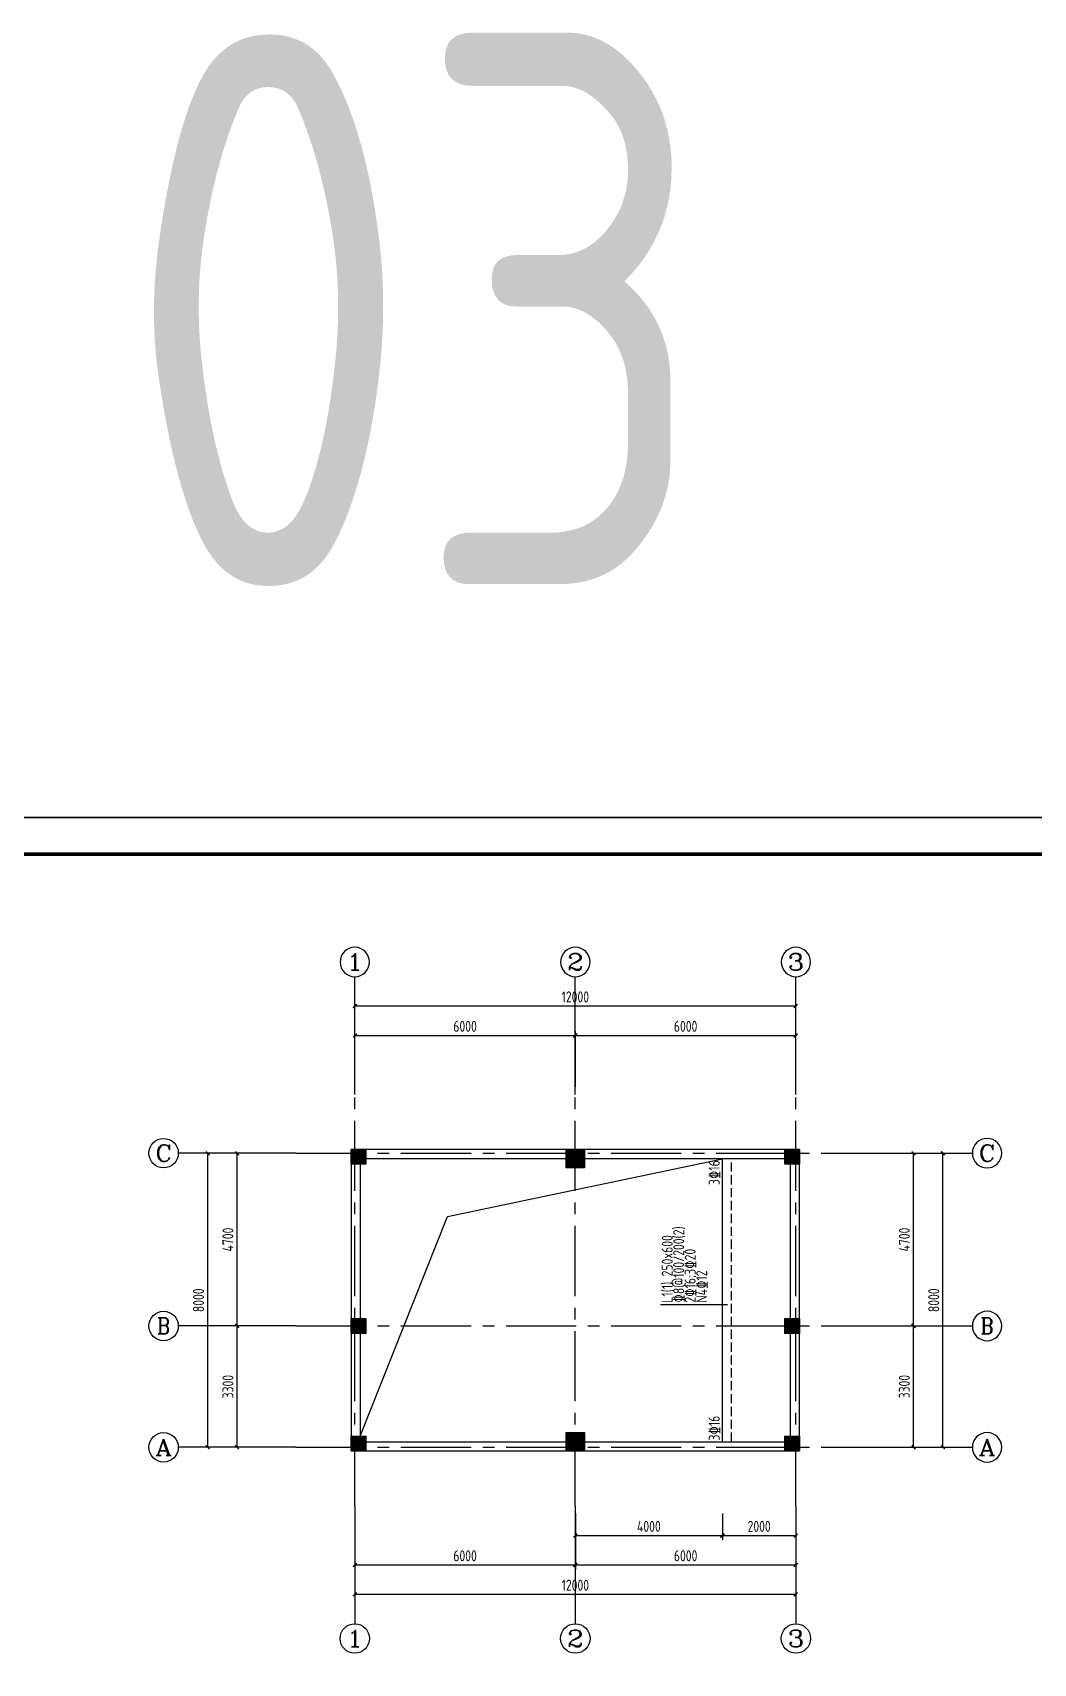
# Model space of a CAD drawing. Header units: millimetres. Extents: x 893615 to 896608, y 39650 to 40458.
# Drawn here: x 896025.1 to 896297.3, y 40014.1 to 40457.6 of the extents above; entities that cross this region are included whole.
import ezdxf
from ezdxf.enums import TextEntityAlignment as Align

# ---------------------------------------------------------------- set-up
doc = ezdxf.new("R2010")
doc.units = ezdxf.units.MM
doc.header["$LTSCALE"] = 1000
doc.header["$MEASUREMENT"] = 0
for name, pattern in [('3', [500, 300, -200]), ('CENTER2', [28.575, 19.05, -3.175, 3.175, -3.175]), ('DASH', [0.35, 0.25, -0.1])]:
    doc.linetypes.add(name, pattern=pattern)
for name, color, linetype in [('AXIS', 3, 'Continuous'), ('AXIS_TEXT', 7, 'Continuous'), ('COLU', 2, 'Continuous'), ('COLU_HATCH', 251, 'Continuous'), ('DIM', 7, 'Continuous'), ('DOTE', 1, 'Continuous'), ('WALL', 9, 'Continuous'), ('梁', 4, 'Continuous'), ('梁虚线', 134, '3'), ('梁集中标注', 2, 'Continuous'), ('梁集中标注竖向', 2, 'Continuous')]:
    doc.layers.add(name, color=color, linetype=linetype)
doc.styles.add('_TCH_AXIS', font='COMPLEX', dxfattribs={"bigfont": 'GBCBIG'})
doc.styles.add('COMPLEX', font='COMPLEX')
doc.styles.add('GBHZ', font='gbenor.shx', dxfattribs={"width": 0.9, "bigfont": 'gbcbig.shx'})
doc.dimstyles.new('Y100', dxfattribs={"dimscale": 0, "dimtxt": 3, "dimasz": 0.01, "dimexe": 1.2, "dimexo": 2, "dimgap": 1, "dimtad": 1, "dimdec": 0, "dimlfac": 100, "dimzin": 0, "dimdsep": 46, "dimtxsty": 'GBHZ', "dimblk": 'DX', "dimcen": 0.09, "dimdle": 1, "dimclrd": 7, "dimclre": 7, "dimclrt": 7, "dimadec": 0, "dimazin": 0, "dimtfac": 1, "dimtdec": 0, "dimtix": 1, "dimtmove": 2, "dimatfit": 3, "dimldrblk": 'DX', "dimfxl": 0, "dimtolj": 1, "dimtzin": 0, "dimarcsym": 0})

# ---------------------------------------------------------------- blocks, each defined once
blk = doc.blocks.new('_AXISO')
blk.add_circle((0, 0), 0.5)
at = {"layer": 'AXIS_TEXT', "style": 'COMPLEX', "width": 1.041667}
blk.add_attdef('A', text='', height=0.56, dxfattribs=at).set_placement((-0.25, -0.28), (0.25, -0.28), align=Align.FIT)
blk = doc.blocks.new('DX')
at = {"color": 0, "linetype": 'ByBlock', "const_width": 40}
blk.add_lwpolyline([(-54, -51), (46, 49)], dxfattribs=at)
blk = doc.blocks.new('*D100')
at = {"layer": 'Defpoints', "color": 0, "transparency": 16777216}
for p in [(896112.72, 40056.87), (896172.72, 40056.87), (896172.72, 40040.87)]:
    blk.add_point(p, dxfattribs=at)
at = {"layer": 'dim', "color": 7, "lineweight": -2, "transparency": 16777216}
for p, q in [((896112.72, 40054.87), (896112.72, 40039.67)), ((896172.72, 40054.87), (896172.72, 40039.67)), ((896112.73, 40040.87), (896172.71, 40040.87))]:
    blk.add_line(p, q, dxfattribs=at)
at = {"layer": 'dim', "color": 7, "lineweight": -2, "transparency": 16777216, "xscale": 0.01, "yscale": 0.01, "zscale": 0.01, "rotation": 180}
blk.add_blockref('DX', (896112.72, 40040.87), dxfattribs=at)
at = {"layer": 'dim', "color": 7, "lineweight": -2, "transparency": 16777216, "xscale": 0.01, "yscale": 0.01, "zscale": 0.01}
blk.add_blockref('DX', (896172.72, 40040.87), dxfattribs=at)
at = {"layer": 'dim', "color": 7, "transparency": 16777216, "insert": (896142.72, 40043.37), "char_height": 3, "attachment_point": 5, "style": 'GBHZ'}
blk.add_mtext('\\A1;6000', dxfattribs=at)
blk = doc.blocks.new('*D101')
at = {"layer": 'Defpoints', "color": 0, "transparency": 16777216}
for p in [(896172.72, 40056.87), (896232.72, 40056.87), (896232.72, 40040.87)]:
    blk.add_point(p, dxfattribs=at)
at = {"layer": 'dim', "color": 7, "lineweight": -2, "transparency": 16777216}
for p, q in [((896172.72, 40054.87), (896172.72, 40039.67)), ((896232.72, 40054.87), (896232.72, 40039.67)), ((896172.73, 40040.87), (896232.71, 40040.87))]:
    blk.add_line(p, q, dxfattribs=at)
at = {"layer": 'dim', "color": 7, "lineweight": -2, "transparency": 16777216, "xscale": 0.01, "yscale": 0.01, "zscale": 0.01, "rotation": 180}
blk.add_blockref('DX', (896172.72, 40040.87), dxfattribs=at)
at = {"layer": 'dim', "color": 7, "lineweight": -2, "transparency": 16777216, "xscale": 0.01, "yscale": 0.01, "zscale": 0.01}
blk.add_blockref('DX', (896232.72, 40040.87), dxfattribs=at)
at = {"layer": 'dim', "color": 7, "transparency": 16777216, "insert": (896202.72, 40043.37), "char_height": 3, "attachment_point": 5, "style": 'GBHZ'}
blk.add_mtext('\\A1;6000', dxfattribs=at)
blk = doc.blocks.new('*D102')
at = {"layer": 'Defpoints', "color": 0, "transparency": 16777216}
for p in [(896112.72, 40056.87), (896232.72, 40056.87), (896112.72, 40032.87)]:
    blk.add_point(p, dxfattribs=at)
at = {"layer": 'dim', "color": 7, "lineweight": -2, "transparency": 16777216}
for p, q in [((896112.72, 40054.87), (896112.72, 40031.67)), ((896232.72, 40054.87), (896232.72, 40031.67)), ((896232.71, 40032.87), (896112.73, 40032.87))]:
    blk.add_line(p, q, dxfattribs=at)
at = {"layer": 'dim', "color": 7, "lineweight": -2, "transparency": 16777216, "xscale": 0.01, "yscale": 0.01, "zscale": 0.01, "rotation": 180}
blk.add_blockref('DX', (896112.72, 40032.87), dxfattribs=at)
at = {"layer": 'dim', "color": 7, "lineweight": -2, "transparency": 16777216, "xscale": 0.01, "yscale": 0.01, "zscale": 0.01}
blk.add_blockref('DX', (896232.72, 40032.87), dxfattribs=at)
at = {"layer": 'dim', "color": 7, "transparency": 16777216, "insert": (896172.72, 40035.37), "char_height": 3, "attachment_point": 5, "style": 'GBHZ'}
blk.add_mtext('\\A1;12000', dxfattribs=at)
blk = doc.blocks.new('*D103')
at = {"layer": 'Defpoints', "color": 0, "transparency": 16777216}
for p in [(896072.72, 40152.87), (896096.72, 40152.87), (896096.72, 40072.87)]:
    blk.add_point(p, dxfattribs=at)
at = {"layer": 'dim', "color": 7, "lineweight": -2, "transparency": 16777216}
for p, q in [((896094.72, 40152.87), (896071.52, 40152.87)), ((896072.72, 40072.88), (896072.72, 40152.86)), ((896094.72, 40072.87), (896071.52, 40072.87))]:
    blk.add_line(p, q, dxfattribs=at)
at = {"layer": 'dim', "color": 7, "lineweight": -2, "transparency": 16777216, "xscale": 0.01, "yscale": 0.01, "zscale": 0.01}
for p, rotation in [((896072.72, 40152.87), 90), ((896072.72, 40072.87), 270)]:
    blk.add_blockref('DX', p, dxfattribs=dict(at, rotation=rotation))
at = {"layer": 'dim', "color": 7, "transparency": 16777216, "insert": (896070.22, 40112.87), "char_height": 3, "attachment_point": 5, "rotation": 90, "style": 'GBHZ'}
blk.add_mtext('\\A1;8000', dxfattribs=at)
blk = doc.blocks.new('*D104')
at = {"layer": 'Defpoints', "color": 0, "transparency": 16777216}
for p in [(896172.72, 40184.87), (896112.72, 40168.87), (896172.72, 40168.87)]:
    blk.add_point(p, dxfattribs=at)
at = {"layer": 'dim', "color": 7, "lineweight": -2, "transparency": 16777216}
for p, q in [((896112.72, 40170.87), (896112.72, 40186.07)), ((896112.73, 40184.87), (896172.71, 40184.87)), ((896172.72, 40170.87), (896172.72, 40186.07))]:
    blk.add_line(p, q, dxfattribs=at)
at = {"layer": 'dim', "color": 7, "lineweight": -2, "transparency": 16777216, "xscale": 0.01, "yscale": 0.01, "zscale": 0.01, "rotation": 180}
blk.add_blockref('DX', (896112.72, 40184.87), dxfattribs=at)
at = {"layer": 'dim', "color": 7, "lineweight": -2, "transparency": 16777216, "xscale": 0.01, "yscale": 0.01, "zscale": 0.01}
blk.add_blockref('DX', (896172.72, 40184.87), dxfattribs=at)
at = {"layer": 'dim', "color": 7, "transparency": 16777216, "insert": (896142.72, 40187.37), "char_height": 3, "attachment_point": 5, "style": 'GBHZ'}
blk.add_mtext('\\A1;6000', dxfattribs=at)
blk = doc.blocks.new('*D105')
at = {"layer": 'Defpoints', "color": 0, "transparency": 16777216}
for p in [(896232.72, 40184.87), (896172.72, 40168.87), (896232.72, 40168.87)]:
    blk.add_point(p, dxfattribs=at)
at = {"layer": 'dim', "color": 7, "lineweight": -2, "transparency": 16777216}
for p, q in [((896172.72, 40170.87), (896172.72, 40186.07)), ((896172.73, 40184.87), (896232.71, 40184.87)), ((896232.72, 40170.87), (896232.72, 40186.07))]:
    blk.add_line(p, q, dxfattribs=at)
at = {"layer": 'dim', "color": 7, "lineweight": -2, "transparency": 16777216, "xscale": 0.01, "yscale": 0.01, "zscale": 0.01, "rotation": 180}
blk.add_blockref('DX', (896172.72, 40184.87), dxfattribs=at)
at = {"layer": 'dim', "color": 7, "lineweight": -2, "transparency": 16777216, "xscale": 0.01, "yscale": 0.01, "zscale": 0.01}
blk.add_blockref('DX', (896232.72, 40184.87), dxfattribs=at)
at = {"layer": 'dim', "color": 7, "transparency": 16777216, "insert": (896202.72, 40187.37), "char_height": 3, "attachment_point": 5, "style": 'GBHZ'}
blk.add_mtext('\\A1;6000', dxfattribs=at)
blk = doc.blocks.new('*D106')
at = {"layer": 'Defpoints', "color": 0, "transparency": 16777216}
for p in [(896112.72, 40192.87), (896112.72, 40168.87), (896232.72, 40168.87)]:
    blk.add_point(p, dxfattribs=at)
at = {"layer": 'dim', "color": 7, "lineweight": -2, "transparency": 16777216}
for p, q in [((896112.72, 40170.87), (896112.72, 40194.07)), ((896232.71, 40192.87), (896112.73, 40192.87)), ((896232.72, 40170.87), (896232.72, 40194.07))]:
    blk.add_line(p, q, dxfattribs=at)
at = {"layer": 'dim', "color": 7, "lineweight": -2, "transparency": 16777216, "xscale": 0.01, "yscale": 0.01, "zscale": 0.01, "rotation": 180}
blk.add_blockref('DX', (896112.72, 40192.87), dxfattribs=at)
at = {"layer": 'dim', "color": 7, "lineweight": -2, "transparency": 16777216, "xscale": 0.01, "yscale": 0.01, "zscale": 0.01}
blk.add_blockref('DX', (896232.72, 40192.87), dxfattribs=at)
at = {"layer": 'dim', "color": 7, "transparency": 16777216, "insert": (896172.72, 40195.37), "char_height": 3, "attachment_point": 5, "style": 'GBHZ'}
blk.add_mtext('\\A1;12000', dxfattribs=at)
blk = doc.blocks.new('*D107')
at = {"layer": 'Defpoints', "color": 0, "transparency": 16777216}
for p in [(896080.72, 40105.87), (896096.72, 40105.87), (896096.72, 40072.87)]:
    blk.add_point(p, dxfattribs=at)
at = {"layer": 'dim', "color": 7, "lineweight": -2, "transparency": 16777216}
for p, q in [((896094.72, 40105.87), (896079.52, 40105.87)), ((896080.72, 40072.88), (896080.72, 40105.86)), ((896094.72, 40072.87), (896079.52, 40072.87))]:
    blk.add_line(p, q, dxfattribs=at)
at = {"layer": 'dim', "color": 7, "lineweight": -2, "transparency": 16777216, "xscale": 0.01, "yscale": 0.01, "zscale": 0.01}
for p, rotation in [((896080.72, 40105.87), 90), ((896080.72, 40072.87), 270)]:
    blk.add_blockref('DX', p, dxfattribs=dict(at, rotation=rotation))
at = {"layer": 'dim', "color": 7, "transparency": 16777216, "insert": (896078.22, 40089.37), "char_height": 3, "attachment_point": 5, "rotation": 90, "style": 'GBHZ'}
blk.add_mtext('\\A1;3300', dxfattribs=at)
blk = doc.blocks.new('*D108')
at = {"layer": 'Defpoints', "color": 0, "transparency": 16777216}
for p in [(896080.72, 40152.87), (896096.72, 40152.87), (896096.72, 40105.87)]:
    blk.add_point(p, dxfattribs=at)
at = {"layer": 'dim', "color": 7, "lineweight": -2, "transparency": 16777216}
for p, q in [((896094.72, 40152.87), (896079.52, 40152.87)), ((896080.72, 40105.88), (896080.72, 40152.86)), ((896094.72, 40105.87), (896079.52, 40105.87))]:
    blk.add_line(p, q, dxfattribs=at)
at = {"layer": 'dim', "color": 7, "lineweight": -2, "transparency": 16777216, "xscale": 0.01, "yscale": 0.01, "zscale": 0.01}
for p, rotation in [((896080.72, 40152.87), 90), ((896080.72, 40105.87), 270)]:
    blk.add_blockref('DX', p, dxfattribs=dict(at, rotation=rotation))
at = {"layer": 'dim', "color": 7, "transparency": 16777216, "insert": (896078.22, 40129.37), "char_height": 3, "attachment_point": 5, "rotation": 90, "style": 'GBHZ'}
blk.add_mtext('\\A1;4700', dxfattribs=at)
blk = doc.blocks.new('*D109')
at = {"layer": 'Defpoints', "color": 0, "transparency": 16777216}
for p in [(896248.72, 40152.87), (896272.72, 40152.87), (896248.72, 40072.87)]:
    blk.add_point(p, dxfattribs=at)
at = {"layer": 'dim', "color": 7, "lineweight": -2, "transparency": 16777216}
for p, q in [((896250.72, 40152.87), (896273.92, 40152.87)), ((896272.72, 40072.88), (896272.72, 40152.86)), ((896250.72, 40072.87), (896273.92, 40072.87))]:
    blk.add_line(p, q, dxfattribs=at)
at = {"layer": 'dim', "color": 7, "lineweight": -2, "transparency": 16777216, "xscale": 0.01, "yscale": 0.01, "zscale": 0.01}
for p, rotation in [((896272.72, 40152.87), 90), ((896272.72, 40072.87), 270)]:
    blk.add_blockref('DX', p, dxfattribs=dict(at, rotation=rotation))
at = {"layer": 'dim', "color": 7, "transparency": 16777216, "insert": (896270.22, 40112.87), "char_height": 3, "attachment_point": 5, "rotation": 90, "style": 'GBHZ'}
blk.add_mtext('\\A1;8000', dxfattribs=at)
blk = doc.blocks.new('*D110')
at = {"layer": 'Defpoints', "color": 0, "transparency": 16777216}
for p in [(896248.72, 40105.87), (896264.72, 40105.87), (896248.72, 40072.87)]:
    blk.add_point(p, dxfattribs=at)
at = {"layer": 'dim', "color": 7, "lineweight": -2, "transparency": 16777216}
for p, q in [((896250.72, 40105.87), (896265.92, 40105.87)), ((896264.72, 40072.88), (896264.72, 40105.86)), ((896250.72, 40072.87), (896265.92, 40072.87))]:
    blk.add_line(p, q, dxfattribs=at)
at = {"layer": 'dim', "color": 7, "lineweight": -2, "transparency": 16777216, "xscale": 0.01, "yscale": 0.01, "zscale": 0.01}
for p, rotation in [((896264.72, 40105.87), 90), ((896264.72, 40072.87), 270)]:
    blk.add_blockref('DX', p, dxfattribs=dict(at, rotation=rotation))
at = {"layer": 'dim', "color": 7, "transparency": 16777216, "insert": (896262.22, 40089.37), "char_height": 3, "attachment_point": 5, "rotation": 90, "style": 'GBHZ'}
blk.add_mtext('\\A1;3300', dxfattribs=at)
blk = doc.blocks.new('*D111')
at = {"layer": 'Defpoints', "color": 0, "transparency": 16777216}
for p in [(896248.72, 40152.87), (896264.72, 40152.87), (896248.72, 40105.87)]:
    blk.add_point(p, dxfattribs=at)
at = {"layer": 'dim', "color": 7, "lineweight": -2, "transparency": 16777216}
for p, q in [((896250.72, 40152.87), (896265.92, 40152.87)), ((896264.72, 40105.88), (896264.72, 40152.86)), ((896250.72, 40105.87), (896265.92, 40105.87))]:
    blk.add_line(p, q, dxfattribs=at)
at = {"layer": 'dim', "color": 7, "lineweight": -2, "transparency": 16777216, "xscale": 0.01, "yscale": 0.01, "zscale": 0.01}
for p, rotation in [((896264.72, 40152.87), 90), ((896264.72, 40105.87), 270)]:
    blk.add_blockref('DX', p, dxfattribs=dict(at, rotation=rotation))
at = {"layer": 'dim', "color": 7, "transparency": 16777216, "insert": (896262.22, 40129.37), "char_height": 3, "attachment_point": 5, "rotation": 90, "style": 'GBHZ'}
blk.add_mtext('\\A1;4700', dxfattribs=at)
blk = doc.blocks.new('*D112')
at = {"layer": 'Defpoints', "color": 0, "transparency": 16777216}
for p in [(896172.72, 40056.87), (896212.72, 40056.87), (896212.72, 40048.87)]:
    blk.add_point(p, dxfattribs=at)
at = {"layer": 'dim', "color": 7, "lineweight": -2, "transparency": 16777216}
for p, q in [((896172.72, 40054.87), (896172.72, 40047.67)), ((896212.72, 40054.87), (896212.72, 40047.67)), ((896172.73, 40048.87), (896212.71, 40048.87))]:
    blk.add_line(p, q, dxfattribs=at)
at = {"layer": 'dim', "color": 7, "lineweight": -2, "transparency": 16777216, "xscale": 0.01, "yscale": 0.01, "zscale": 0.01, "rotation": 180}
blk.add_blockref('DX', (896172.72, 40048.87), dxfattribs=at)
at = {"layer": 'dim', "color": 7, "lineweight": -2, "transparency": 16777216, "xscale": 0.01, "yscale": 0.01, "zscale": 0.01}
blk.add_blockref('DX', (896212.72, 40048.87), dxfattribs=at)
at = {"layer": 'dim', "color": 7, "transparency": 16777216, "insert": (896192.72, 40051.37), "char_height": 3, "attachment_point": 5, "style": 'GBHZ'}
blk.add_mtext('\\A1;4000', dxfattribs=at)
blk = doc.blocks.new('*D113')
at = {"layer": 'Defpoints', "color": 0, "transparency": 16777216}
for p in [(896212.72, 40056.87), (896232.72, 40056.87), (896232.72, 40048.87)]:
    blk.add_point(p, dxfattribs=at)
at = {"layer": 'dim', "color": 7, "lineweight": -2, "transparency": 16777216}
for p, q in [((896212.72, 40054.87), (896212.72, 40047.67)), ((896232.72, 40054.87), (896232.72, 40047.67)), ((896212.73, 40048.87), (896232.71, 40048.87))]:
    blk.add_line(p, q, dxfattribs=at)
at = {"layer": 'dim', "color": 7, "lineweight": -2, "transparency": 16777216, "xscale": 0.01, "yscale": 0.01, "zscale": 0.01, "rotation": 180}
blk.add_blockref('DX', (896212.72, 40048.87), dxfattribs=at)
at = {"layer": 'dim', "color": 7, "lineweight": -2, "transparency": 16777216, "xscale": 0.01, "yscale": 0.01, "zscale": 0.01}
blk.add_blockref('DX', (896232.72, 40048.87), dxfattribs=at)
at = {"layer": 'dim', "color": 7, "transparency": 16777216, "insert": (896222.72, 40051.37), "char_height": 3, "attachment_point": 5, "style": 'GBHZ'}
blk.add_mtext('\\A1;2000', dxfattribs=at)

msp = doc.modelspace()

# ---------------------------------------------------------------- hatches: boundary and pattern name
at = {"layer": 'COLU_HATCH'}
h = msp.add_hatch(color=256, dxfattribs=at)
h.dxf.hatch_style = 1
h.paths.add_polyline_path([(896111.717, 40153.868), (896115.717, 40153.868), (896115.717, 40149.868), (896111.717, 40149.868)])
h = msp.add_hatch(color=256, dxfattribs=at)
h.dxf.hatch_style = 1
h.paths.add_polyline_path([(896170.217, 40153.868), (896175.217, 40153.868), (896175.217, 40148.868), (896170.217, 40148.868)])
h = msp.add_hatch(color=256, dxfattribs=at)
h.dxf.hatch_style = 1
h.paths.add_polyline_path([(896229.717, 40153.868), (896233.717, 40153.868), (896233.717, 40149.868), (896229.717, 40149.868)])
h = msp.add_hatch(color=256, dxfattribs=at)
h.dxf.hatch_style = 1
h.paths.add_polyline_path([(896111.717, 40107.868), (896115.717, 40107.868), (896115.717, 40103.868), (896111.717, 40103.868)])
h = msp.add_hatch(color=256, dxfattribs=at)
h.dxf.hatch_style = 1
h.paths.add_polyline_path([(896229.717, 40107.868), (896233.717, 40107.868), (896233.717, 40103.868), (896229.717, 40103.868)])
h = msp.add_hatch(color=256, dxfattribs=at)
h.dxf.hatch_style = 1
h.paths.add_polyline_path([(896170.217, 40076.868), (896175.217, 40076.868), (896175.217, 40071.868), (896170.217, 40071.868)])
h = msp.add_hatch(color=256, dxfattribs=at)
h.dxf.hatch_style = 1
h.paths.add_polyline_path([(896111.717, 40075.868), (896115.717, 40075.868), (896115.717, 40071.868), (896111.717, 40071.868)])
h = msp.add_hatch(color=256, dxfattribs=at)
h.dxf.hatch_style = 1
h.paths.add_polyline_path([(896229.717, 40075.868), (896233.717, 40075.868), (896233.717, 40071.868), (896229.717, 40071.868)])

# ---------------------------------------------------------------- linework, layer by layer
at = {"color": 0}
for p, q in [((896588.431, 40244.145), (895747.431, 40244.145)), ((895747.431, 40244.145), (896588.431, 40244.145))]:
    msp.add_line(p, q, dxfattribs=at)
at = {"color": 0, "const_width": 1}
msp.add_lwpolyline([(896578.431, 39660.145), (895772.431, 39660.145), (895772.431, 40234.145), (896578.431, 40234.145)], close=True, dxfattribs=at)
at = {"layer": 'AXIS', "color": 0}
for p, q in [((896112.717, 40168.868), (896112.717, 40200.868)), ((896172.717, 40168.868), (896172.717, 40200.868)), ((896232.717, 40168.868), (896232.717, 40200.868)), ((896096.717, 40152.868), (896064.717, 40152.868)), ((896248.717, 40152.868), (896280.717, 40152.868)), ((896096.717, 40105.868), (896064.717, 40105.868)), ((896248.717, 40105.868), (896280.717, 40105.868)), ((896096.717, 40072.868), (896064.717, 40072.868)), ((896248.717, 40072.868), (896280.717, 40072.868)), ((896112.717, 40056.868), (896112.717, 40024.868)), ((896172.717, 40056.868), (896172.717, 40024.868)), ((896232.717, 40056.868), (896232.717, 40024.868))]:
    msp.add_line(p, q, dxfattribs=at)
at = {"layer": 'COLU'}
for points in [[(896111.717, 40153.868), (896115.717, 40153.868), (896115.717, 40149.868), (896111.717, 40149.868)], [(896170.217, 40153.868), (896175.217, 40153.868), (896175.217, 40148.868), (896170.217, 40148.868)], [(896229.717, 40153.868), (896233.717, 40153.868), (896233.717, 40149.868), (896229.717, 40149.868)], [(896111.717, 40107.868), (896115.717, 40107.868), (896115.717, 40103.868), (896111.717, 40103.868)], [(896229.717, 40107.868), (896233.717, 40107.868), (896233.717, 40103.868), (896229.717, 40103.868)], [(896170.217, 40076.868), (896175.217, 40076.868), (896175.217, 40071.868), (896170.217, 40071.868)], [(896111.717, 40075.868), (896115.717, 40075.868), (896115.717, 40071.868), (896111.717, 40071.868)], [(896229.717, 40075.868), (896233.717, 40075.868), (896233.717, 40071.868), (896229.717, 40071.868)]]:
    msp.add_lwpolyline(points, close=True, dxfattribs=at)
at = {"layer": 'DOTE', "linetype": 'CENTER2', "ltscale": 0.001}
for p, q in [((896112.717, 40056.868), (896112.717, 40168.868)), ((896172.717, 40056.868), (896172.717, 40168.868)), ((896232.717, 40056.868), (896232.717, 40168.868)), ((896096.717, 40152.868), (896248.717, 40152.868)), ((896096.717, 40105.868), (896248.717, 40105.868)), ((896096.717, 40072.868), (896248.717, 40072.868))]:
    msp.add_line(p, q, dxfattribs=at)
at = {"layer": 'WALL'}
for p, q in [((896137.959, 40135.676), (896212.717, 40151.368)), ((896114.217, 40075.868), (896137.959, 40135.676))]:
    msp.add_line(p, q, dxfattribs=at)
for points in [[(896233.717, 40153.868), (896111.717, 40153.868), (896111.717, 40071.868), (896233.717, 40071.868)], [(896231.217, 40151.368), (896114.217, 40151.368), (896114.217, 40074.368), (896231.217, 40074.368)]]:
    msp.add_lwpolyline(points, close=True, dxfattribs=at)
at = {"layer": '梁'}
msp.add_line((896212.717, 40074.368), (896212.717, 40151.368), dxfattribs=at)
at = {"layer": '梁虚线', "linetype": 'DASH', "ltscale": 0.01}
msp.add_line((896215.217, 40074.368), (896215.217, 40151.368), dxfattribs=at)
at = {"layer": '梁集中标注竖向'}
msp.add_line((896214.144, 40111.606), (896195.879, 40111.606), dxfattribs=at)

# ---------------------------------------------------------------- block references
at = {"layer": 'AXIS', "color": 0}
ref = msp.add_blockref('_AXISO', (896112.717, 40204.868), dxfattribs=dict(at, xscale=-8, yscale=8, zscale=8, rotation=180))
ref.add_attrib('A', '1', dxfattribs={"layer": 'AXIS_TEXT', "color": 0, "height": 4.525, "style": '_TCH_AXIS', "width": 2.333333}).set_placement((896110.455, 40202.605), (896114.98, 40202.605), align=Align.FIT)
ref = msp.add_blockref('_AXISO', (896172.717, 40204.868), dxfattribs=dict(at, xscale=-8, yscale=8, zscale=8, rotation=180))
ref.add_attrib('A', '2', dxfattribs={"layer": 'AXIS_TEXT', "color": 0, "height": 4.525, "style": '_TCH_AXIS', "width": 1.5}).set_placement((896170.455, 40202.605), (896174.98, 40202.605), align=Align.FIT)
ref = msp.add_blockref('_AXISO', (896232.717, 40204.868), dxfattribs=dict(at, xscale=-8, yscale=8, zscale=8, rotation=180))
ref.add_attrib('A', '3', dxfattribs={"layer": 'AXIS_TEXT', "color": 0, "height": 4.525, "style": '_TCH_AXIS', "width": 1.5}).set_placement((896230.455, 40202.605), (896234.98, 40202.605), align=Align.FIT)
ref = msp.add_blockref('_AXISO', (896060.717, 40152.868), dxfattribs=dict(at, xscale=8, yscale=8, zscale=8))
ref.add_attrib('A', 'C', dxfattribs={"layer": 'AXIS_TEXT', "color": 0, "height": 4.525, "style": '_TCH_AXIS', "width": 1.4}).set_placement((896058.455, 40150.605), (896062.98, 40150.605), align=Align.FIT)
ref = msp.add_blockref('_AXISO', (896284.717, 40152.868), dxfattribs=dict(at, xscale=-8, yscale=8, zscale=8))
ref.add_attrib('A', 'C', dxfattribs={"layer": 'AXIS_TEXT', "color": 0, "height": 4.525, "style": '_TCH_AXIS', "width": 1.4}).set_placement((896282.455, 40150.605), (896286.98, 40150.605), align=Align.FIT)
ref = msp.add_blockref('_AXISO', (896060.717, 40105.868), dxfattribs=dict(at, xscale=8, yscale=8, zscale=8))
ref.add_attrib('A', 'B', dxfattribs={"layer": 'AXIS_TEXT', "color": 0, "height": 4.353, "style": '_TCH_AXIS'}).set_placement((896058.956, 40103.692), (896062.479, 40103.692), align=Align.FIT)
ref = msp.add_blockref('_AXISO', (896284.717, 40105.868), dxfattribs=dict(at, xscale=-8, yscale=8, zscale=8))
ref.add_attrib('A', 'B', dxfattribs={"layer": 'AXIS_TEXT', "color": 0, "height": 4.353, "style": '_TCH_AXIS'}).set_placement((896282.956, 40103.692), (896286.479, 40103.692), align=Align.FIT)
ref = msp.add_blockref('_AXISO', (896060.717, 40072.868), dxfattribs=dict(at, xscale=8, yscale=8, zscale=8))
ref.add_attrib('A', 'A', dxfattribs={"layer": 'AXIS_TEXT', "color": 0, "height": 4.525, "style": '_TCH_AXIS', "width": 1.166667}).set_placement((896058.455, 40070.605), (896062.98, 40070.605), align=Align.FIT)
ref = msp.add_blockref('_AXISO', (896284.717, 40072.868), dxfattribs=dict(at, xscale=-8, yscale=8, zscale=8))
ref.add_attrib('A', 'A', dxfattribs={"layer": 'AXIS_TEXT', "color": 0, "height": 4.525, "style": '_TCH_AXIS', "width": 1.166667}).set_placement((896282.455, 40070.605), (896286.98, 40070.605), align=Align.FIT)
ref = msp.add_blockref('_AXISO', (896112.717, 40020.868), dxfattribs=dict(at, xscale=8, yscale=8, zscale=8))
ref.add_attrib('A', '1', dxfattribs={"layer": 'AXIS_TEXT', "color": 0, "height": 4.525, "style": '_TCH_AXIS', "width": 2.333333}).set_placement((896110.455, 40018.605), (896114.98, 40018.605), align=Align.FIT)
ref = msp.add_blockref('_AXISO', (896172.717, 40020.868), dxfattribs=dict(at, xscale=8, yscale=8, zscale=8))
ref.add_attrib('A', '2', dxfattribs={"layer": 'AXIS_TEXT', "color": 0, "height": 4.525, "style": '_TCH_AXIS', "width": 1.5}).set_placement((896170.455, 40018.605), (896174.98, 40018.605), align=Align.FIT)
ref = msp.add_blockref('_AXISO', (896232.717, 40020.868), dxfattribs=dict(at, xscale=8, yscale=8, zscale=8))
ref.add_attrib('A', '3', dxfattribs={"layer": 'AXIS_TEXT', "color": 0, "height": 4.525, "style": '_TCH_AXIS', "width": 1.5}).set_placement((896230.455, 40018.605), (896234.98, 40018.605), align=Align.FIT)

# ---------------------------------------------------------------- texts
at = {"layer": '梁集中标注', "style": 'GBHZ', "width": 0.9}
msp.add_text('03', height=150, dxfattribs=at).set_placement((896049.871, 40307.128))
at = {"layer": '梁集中标注竖向', "color": 1, "style": 'GBHZ', "width": 0.9}
for s, p in [('3%%13216', (896212, 40144.186)), ('2%%13216;3%%13220', (896205.46, 40112.219)), ('3%%13216', (896212, 40074.709))]:
    msp.add_text(s, height=3, rotation=90, dxfattribs=at).set_placement(p)
at = {"layer": '梁集中标注竖向', "style": 'GBHZ', "width": 0.9}
for s, p in [('L1(1) 250x600', (896199.21, 40112.219)), ('%%1328@100/200(2)', (896202.335, 40112.219)), ('N4%%13212', (896208.585, 40112.219))]:
    msp.add_text(s, height=3, rotation=90, dxfattribs=at).set_placement(p)

# ---------------------------------------------------------------- dimensions: what is measured, and where the dimension line sits
at = {"layer": 'dim'}
for base, p1, p2, picture, middle in [((896112.717, 40192.868), (896232.717, 40168.868), (896112.717, 40168.868), '*D106', (896172.717, 40195.368)), ((896172.717, 40184.868), (896112.717, 40168.868), (896172.717, 40168.868), '*D104', (896142.717, 40187.368)), ((896232.717, 40184.868), (896172.717, 40168.868), (896232.717, 40168.868), '*D105', (896202.717, 40187.368)), ((896172.717, 40040.868), (896112.717, 40056.868), (896172.717, 40056.868), '*D100', (896142.717, 40043.368)), ((896112.717, 40032.868), (896232.717, 40056.868), (896112.717, 40056.868), '*D102', (896172.717, 40035.368)), ((896232.717, 40040.868), (896172.717, 40056.868), (896232.717, 40056.868), '*D101', (896202.717, 40043.368)), ((896212.717, 40048.868), (896172.717, 40056.868), (896212.717, 40056.868), '*D112', (896192.717, 40051.368)), ((896232.717, 40048.868), (896212.717, 40056.868), (896232.717, 40056.868), '*D113', (896222.717, 40051.368))]:
    dim = msp.add_linear_dim(base=base, p1=p1, p2=p2, dimstyle='Y100', override={"dimscale": 1}, dxfattribs=at)
    dim.commit()
    dim.dimension.update_dxf_attribs({"geometry": picture, "text_midpoint": middle})
for base, p1, p2, picture, middle in [((896072.717, 40152.868), (896096.717, 40072.868), (896096.717, 40152.868), '*D103', (896070.217, 40112.868)), ((896080.717, 40152.868), (896096.717, 40105.868), (896096.717, 40152.868), '*D108', (896078.217, 40129.368)), ((896272.717, 40152.868), (896248.717, 40072.868), (896248.717, 40152.868), '*D109', (896270.217, 40112.868)), ((896264.717, 40152.868), (896248.717, 40105.868), (896248.717, 40152.868), '*D111', (896262.217, 40129.368)), ((896080.717, 40105.868), (896096.717, 40072.868), (896096.717, 40105.868), '*D107', (896078.217, 40089.368)), ((896264.717, 40105.868), (896248.717, 40072.868), (896248.717, 40105.868), '*D110', (896262.217, 40089.368))]:
    dim = msp.add_linear_dim(base=base, p1=p1, p2=p2, angle=90, dimstyle='Y100', override={"dimscale": 1}, dxfattribs=at)
    dim.commit()
    dim.dimension.update_dxf_attribs({"geometry": picture, "text_midpoint": middle})

doc.saveas('drawing.dxf')
